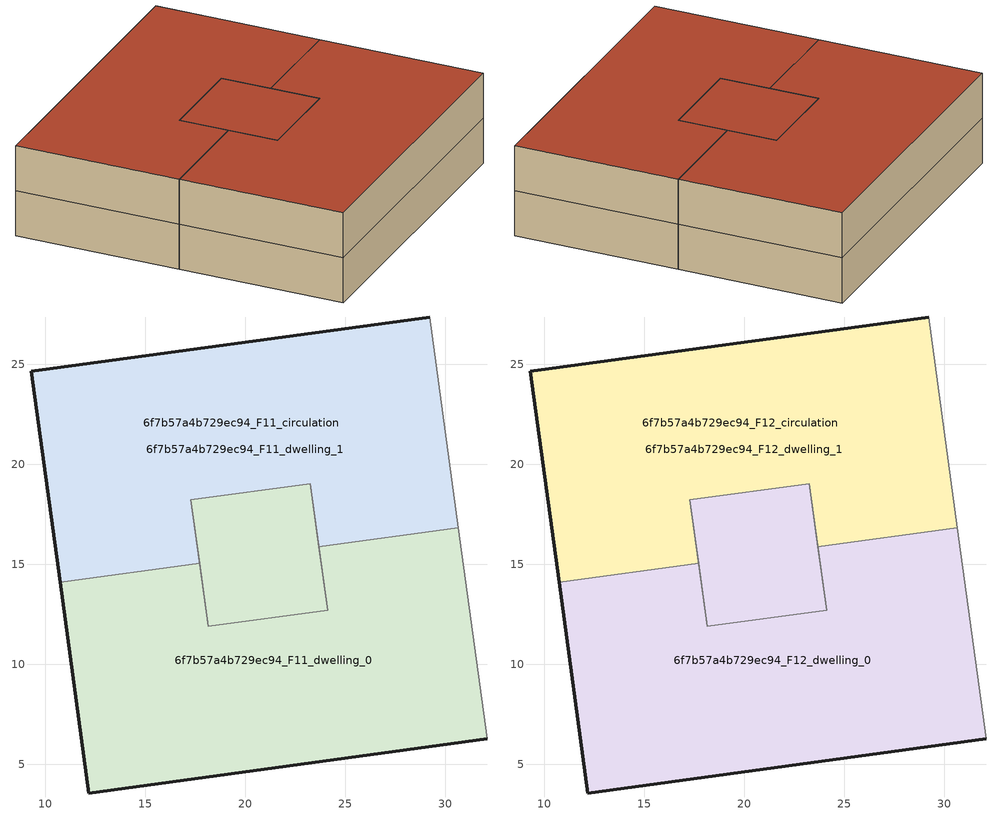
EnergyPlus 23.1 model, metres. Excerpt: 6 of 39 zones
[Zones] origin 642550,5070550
6f7b57a4b729ec94_F11_dwelling_0
 floor outside (EU_floor_Construction): 30.65,16.81 32.08,6.27 12.17,3.56 10.73,14.11 17.7,15.06 18.13,11.89 24.11,12.7 23.68,15.87 z33; 23.25,19.03 23.68,15.87 24.11,12.7 18.13,11.89 17.7,15.06 17.27,18.22 z33
 wall outside (EU_wall_Construction): 10.73,14.11 12.17,3.56 32.08,6.27 z33:36
 wall adiabatic (EU_wall_Construction): 32.08,6.27 30.65,16.81 / 23.68,15.87 24.11,12.7 18.13,11.89 17.7,15.06 z33:36
 wall to 6f7b57a4b729ec94_F11_dwelling_1 (EU_wall_Construction): 30.65,16.81 23.68,15.87 / 17.7,15.06 10.73,14.11 z33:36
6f7b57a4b729ec94_F11_dwelling_1
 floor to 6f7b57a4b729ec94_F10_dwelling_1 (EU_floor_Construction): 29.22,27.36 30.65,16.81 23.68,15.87 23.25,19.03 17.27,18.22 17.59,15.87 17.7,15.06 10.73,14.11 9.3,24.66 z33; 23.25,19.03 23.68,15.87 24.11,12.7 18.13,11.89 17.7,15.06 17.27,18.22 z33
 wall outside (EU_wall_Construction): 29.22,27.36 9.3,24.66 10.73,14.11 z33:36
 wall adiabatic (EU_wall_Construction): 17.7,15.06 17.27,18.22 23.25,19.03 23.68,15.87 / 30.65,16.81 29.22,27.36 z33:36
6f7b57a4b729ec94_F11_circulation
 floor outside (EU_floor_Construction): 23.25,19.03 23.68,15.87 24.11,12.7 18.13,11.89 17.7,15.06 17.62,15.67 17.59,15.87 17.27,18.22 z33; 29.22,27.36 30.65,16.81 23.68,15.87 23.25,19.03 17.27,18.22 17.59,15.87 17.7,15.06 10.73,14.11 9.3,24.66 z33
 floor to 6f7b57a4b729ec94_F10_circulation (EU_floor_Construction): 30.65,16.81 32.08,6.27 12.17,3.56 10.73,14.11 17.7,15.06 18.13,11.89 24.11,12.7 23.68,15.87 z33
 wall adiabatic (EU_wall_Construction): 23.25,19.03 17.27,18.22 18.13,11.89 24.11,12.7 23.25,19.03 z33:36
 roof outside (EU_floor_Construction): 24.11,12.7 23.68,15.87 23.25,19.03 17.27,18.22 17.59,15.87 17.7,15.06 18.13,11.89 z36
6f7b57a4b729ec94_F12_dwelling_0
 floor outside (EU_floor_Construction): 30.65,16.81 32.08,6.27 12.17,3.56 10.73,14.11 17.7,15.06 18.13,11.89 24.11,12.7 23.68,15.87 z36; 23.25,19.03 23.68,15.87 24.11,12.7 18.13,11.89 17.7,15.06 17.27,18.22 z36
 wall outside (EU_wall_Construction): 10.73,14.11 12.17,3.56 32.08,6.27 z36:39
 wall adiabatic (EU_wall_Construction): 32.08,6.27 30.65,16.81 / 23.68,15.87 24.11,12.7 18.13,11.89 17.7,15.06 z36:39
 wall to 6f7b57a4b729ec94_F12_dwelling_1 (EU_wall_Construction): 30.65,16.81 23.68,15.87 / 17.7,15.06 10.73,14.11 z36:39
 roof outside (EU_roof_Construction): 32.08,6.27 30.65,16.81 23.68,15.87 24.11,12.7 18.13,11.89 17.7,15.06 10.73,14.11 12.17,3.56 z39; 24.11,12.7 23.68,15.87 23.25,19.03 17.27,18.22 17.7,15.06 18.13,11.89 z39
6f7b57a4b729ec94_F12_dwelling_1
 floor to 6f7b57a4b729ec94_F11_dwelling_1 (EU_floor_Construction): 29.22,27.36 30.65,16.81 23.68,15.87 23.25,19.03 17.27,18.22 17.59,15.87 17.7,15.06 10.73,14.11 9.3,24.66 z36; 23.25,19.03 23.68,15.87 24.11,12.7 18.13,11.89 17.7,15.06 17.27,18.22 z36
 wall outside (EU_wall_Construction): 29.22,27.36 9.3,24.66 10.73,14.11 z36:39
 wall adiabatic (EU_wall_Construction): 17.7,15.06 17.27,18.22 23.25,19.03 23.68,15.87 / 30.65,16.81 29.22,27.36 z36:39
 roof outside (EU_roof_Construction): 30.65,16.81 29.22,27.36 9.3,24.66 10.73,14.11 17.7,15.06 17.59,15.87 17.27,18.22 23.25,19.03 23.68,15.87 z39; 24.11,12.7 23.68,15.87 23.25,19.03 17.27,18.22 17.59,15.87 17.7,15.06 18.13,11.89 z39
6f7b57a4b729ec94_F12_circulation
 floor outside (EU_floor_Construction): 23.25,19.03 23.68,15.87 24.11,12.7 18.13,11.89 17.7,15.06 17.62,15.67 17.59,15.87 17.27,18.22 z36; 29.22,27.36 30.65,16.81 23.68,15.87 23.25,19.03 17.27,18.22 17.59,15.87 17.7,15.06 10.73,14.11 9.3,24.66 z36
 floor to 6f7b57a4b729ec94_F11_circulation (EU_floor_Construction): 30.65,16.81 32.08,6.27 12.17,3.56 10.73,14.11 17.7,15.06 18.13,11.89 24.11,12.7 23.68,15.87 z36
 wall adiabatic (EU_wall_Construction): 23.25,19.03 17.27,18.22 18.13,11.89 24.11,12.7 23.25,19.03 z36:39
 roof outside (EU_roof_Construction): 32.08,6.27 30.65,16.81 23.68,15.87 24.11,12.7 18.13,11.89 17.7,15.06 10.73,14.11 12.17,3.56 z39; 24.11,12.7 23.68,15.87 23.25,19.03 17.27,18.22 17.59,15.87 17.7,15.06 18.13,11.89 z39; 30.65,16.81 29.22,27.36 9.3,24.66 10.73,14.11 17.7,15.06 17.27,18.22 23.25,19.03 23.68,15.87 z39
[Building]
EU S2 Campaign: North Axis=0; Terrain=City; Solar Distribution=FullExterior
[Site:Location]
Lyon-Bron: Latitude=45.75; Longitude=5; Time Zone=1; Elevation=198
[SizingPeriod:WeatherFileDays]
AnnualSizingPeriod: Begin Month=1; Begin Day of Month=1; End Month=12; End Day of Month=31; Day of Week for Start Day=Monday; Use Weather File Daylight Saving Period=No; Use Weather File Rain and Snow Indicators=No
[MATERIAL]
EU_InternalMass_Material: Roughness=MediumRough; Thickness=0.1; Conductivity=1; Density=1800; Specific Heat=900; Thermal Absorptance=0.9; Solar Absorptance=0.7; Visible Absorptance=0.7
[MATERIAL:NOMASS] Roughness=MediumRough; Thermal Absorptance=0.9; Solar Absorptance=0.7; Visible Absorptance=0.7
Name | Thermal Resistance
EU_wall_NoMass | 1.15691
EU_roof_NoMass | 1.19505
EU_floor_NoMass | 1.78277
[CONSTRUCTION]
EU_wall_Construction: EU_wall_NoMass
EU_roof_Construction: EU_roof_NoMass
EU_floor_Construction: EU_floor_NoMass
EU_InternalMass_Construction: EU_InternalMass_Material
[ZONE] Type=1; Multiplier=1; Ceiling Height=autocalculate; Floor Area=autocalculate; Part of Total Floor Area=Yes
Name | Volume
6f7b57a4b729ec94_F11_dwelling_0; 6f7b57a4b729ec94_F12_dwelling_0 | 699.697
6f7b57a4b729ec94_F11_dwelling_1; 6f7b57a4b729ec94_F12_dwelling_1 | 699.696
6f7b57a4b729ec94_F11_circulation; 6f7b57a4b729ec94_F12_circulation | 1283.84
[INTERNALMASS] Construction=EU_InternalMass_Construction; Surface Area=194.716
Name | Zone or ZoneList
6f7b57a4b729ec94_F11_dwelling_0_EU_InternalMass | 6f7b57a4b729ec94_F11_dwelling_0
6f7b57a4b729ec94_F11_dwelling_1_EU_InternalMass | 6f7b57a4b729ec94_F11_dwelling_1
6f7b57a4b729ec94_F12_dwelling_0_EU_InternalMass | 6f7b57a4b729ec94_F12_dwelling_0
6f7b57a4b729ec94_F12_dwelling_1_EU_InternalMass | 6f7b57a4b729ec94_F12_dwelling_1
[OTHEREQUIPMENT] Fuel Type=Electricity; Design Level Calculation Method=Watts/Area; Power per Zone Floor Area=1; Fraction Latent=0; Fraction Radiant=0; Fraction Lost=0; Carbon Dioxide Generation Rate=0; EndUse Subcategory=EU_Step8_InternalGains
Name | Zone or ZoneList or Space or SpaceList | Schedule
EU_Step8_InternalGain_6f7b57a4b729ec94_F11_dwelling_0_f000 | 6f7b57a4b729ec94_F11_dwelling_0 | EU_Step8_GainSchedule_6f7b57a4b729ec94_F11_dwelling_0_f000
EU_Step8_InternalGain_6f7b57a4b729ec94_F11_dwelling_1_f000 | 6f7b57a4b729ec94_F11_dwelling_1 | EU_Step8_GainSchedule_6f7b57a4b729ec94_F11_dwelling_1_f000
EU_Step8_InternalGain_6f7b57a4b729ec94_F12_dwelling_0_f000 | 6f7b57a4b729ec94_F12_dwelling_0 | EU_Step8_GainSchedule_6f7b57a4b729ec94_F12_dwelling_0_f000
EU_Step8_InternalGain_6f7b57a4b729ec94_F12_dwelling_1_f000 | 6f7b57a4b729ec94_F12_dwelling_1 | EU_Step8_GainSchedule_6f7b57a4b729ec94_F12_dwelling_1_f000
[ZONEINFILTRATION:DESIGNFLOWRATE] Schedule=EU_AlwaysOn; Design Flow Rate Calculation Method=Flow/Area; Flow Rate per Floor Area=0.0005; Constant Term Coefficient=1; Temperature Term Coefficient=0; Velocity Term Coefficient=0; Velocity Squared Term Coefficient=0
Name | Zone or ZoneList or Space or SpaceList
EU_Circulation_Infiltration_6f7b57a4b729ec94_F11_circulation | 6f7b57a4b729ec94_F11_circulation
EU_Circulation_Infiltration_6f7b57a4b729ec94_F12_circulation | 6f7b57a4b729ec94_F12_circulation
[ZONEVENTILATION:DESIGNFLOWRATE] Schedule=EU_AlwaysOn; Design Flow Rate Calculation Method=AirChanges/Hour; Air Changes per Hour=0.551728; Ventilation Type=Natural; Fan Pressure Rise=0; Fan Total Efficiency=1; Constant Term Coefficient=1; Temperature Term Coefficient=0; Velocity Term Coefficient=0; Velocity Squared Term Coefficient=0; Minimum Indoor Temperature=-100; Maximum Indoor Temperature=100; Delta Temperature=-100; Minimum Outdoor Temperature=-100; Maximum Outdoor Temperature=100; Maximum Wind Speed=40
Name | Zone or ZoneList or Space or SpaceList
EU_ConstantAir_6f7b57a4b729ec94_F11_dwelling_0 | 6f7b57a4b729ec94_F11_dwelling_0
EU_ConstantAir_6f7b57a4b729ec94_F11_dwelling_1 | 6f7b57a4b729ec94_F11_dwelling_1
EU_ConstantAir_6f7b57a4b729ec94_F12_dwelling_0 | 6f7b57a4b729ec94_F12_dwelling_0
EU_ConstantAir_6f7b57a4b729ec94_F12_dwelling_1 | 6f7b57a4b729ec94_F12_dwelling_1
[HVACTEMPLATE:THERMOSTAT] Constant Heating Setpoint=20; Constant Cooling Setpoint=50
EU_HeatOnly_6f7b57a4b729ec94_F0_dwelling_0; EU_HeatOnly_6f7b57a4b729ec94_F0_dwelling_1; EU_HeatOnly_6f7b57a4b729ec94_F1_dwelling_0; EU_HeatOnly_6f7b57a4b729ec94_F1_dwelling_1; EU_HeatOnly_6f7b57a4b729ec94_F2_dwelling_0; EU_HeatOnly_6f7b57a4b729ec94_F2_dwelling_1; EU_HeatOnly_6f7b57a4b729ec94_F3_dwelling_0; EU_HeatOnly_6f7b57a4b729ec94_F3_dwelling_1; EU_HeatOnly_6f7b57a4b729ec94_F4_dwelling_0; EU_HeatOnly_6f7b57a4b729ec94_F4_dwelling_1; EU_HeatOnly_6f7b57a4b729ec94_F5_dwelling_0; EU_HeatOnly_6f7b57a4b729ec94_F5_dwelling_1; EU_HeatOnly_6f7b57a4b729ec94_F6_dwelling_0; EU_HeatOnly_6f7b57a4b729ec94_F6_dwelling_1; EU_HeatOnly_6f7b57a4b729ec94_F7_dwelling_0; EU_HeatOnly_6f7b57a4b729ec94_F7_dwelling_1; EU_HeatOnly_6f7b57a4b729ec94_F8_dwelling_0; EU_HeatOnly_6f7b57a4b729ec94_F8_dwelling_1; EU_HeatOnly_6f7b57a4b729ec94_F9_dwelling_0; EU_HeatOnly_6f7b57a4b729ec94_F9_dwelling_1; EU_HeatOnly_6f7b57a4b729ec94_F10_dwelling_0; EU_HeatOnly_6f7b57a4b729ec94_F10_dwelling_1; EU_HeatOnly_6f7b57a4b729ec94_F11_dwelling_0; EU_HeatOnly_6f7b57a4b729ec94_F11_dwelling_1; EU_HeatOnly_6f7b57a4b729ec94_F12_dwelling_0; EU_HeatOnly_6f7b57a4b729ec94_F12_dwelling_1
[HVACTEMPLATE:ZONE:IDEALLOADSAIRSYSTEM] System Availability Schedule=EU_AlwaysOn; Maximum Heating Supply Air Temperature=50; Minimum Cooling Supply Air Temperature=13; Maximum Heating Supply Air Humidity Ratio=0.0156; Minimum Cooling Supply Air Humidity Ratio=0.0077; Heating Limit=NoLimit; Cooling Limit=NoLimit; Heating Availability Schedule=EU_AlwaysOn; Cooling Availability Schedule=EU_CoolingOff; Dehumidification Control Type=ConstantSensibleHeatRatio; Cooling Sensible Heat Ratio=0.7; Dehumidification Setpoint=60; Humidification Control Type=None; Humidification Setpoint=30; Outdoor Air Method=None; Outdoor Air Flow Rate per Person=0.00944; Outdoor Air Flow Rate per Zone Floor Area=0; Outdoor Air Flow Rate per Zone=0; Demand Controlled Ventilation Type=None; Outdoor Air Economizer Type=NoEconomizer; Heat Recovery Type=None; Sensible Heat Recovery Effectiveness=0.7; Latent Heat Recovery Effectiveness=0.65
Name | Template Thermostat
6f7b57a4b729ec94_F11_dwelling_0 | EU_HeatOnly_6f7b57a4b729ec94_F11_dwelling_0
6f7b57a4b729ec94_F11_dwelling_1 | EU_HeatOnly_6f7b57a4b729ec94_F11_dwelling_1
6f7b57a4b729ec94_F12_dwelling_0 | EU_HeatOnly_6f7b57a4b729ec94_F12_dwelling_0
6f7b57a4b729ec94_F12_dwelling_1 | EU_HeatOnly_6f7b57a4b729ec94_F12_dwelling_1
[SIZING:ZONE] Zone Cooling Design Supply Air Temperature Input Method=SupplyAirTemperature; Zone Cooling Design Supply Air Temperature=13; Zone Heating Design Supply Air Temperature Input Method=SupplyAirTemperature; Zone Heating Design Supply Air Temperature=50; Zone Cooling Design Supply Air Humidity Ratio=0.008; Zone Heating Design Supply Air Humidity Ratio=0.008; Cooling Design Air Flow Method=DesignDay; Cooling Design Air Flow Rate=0; Cooling Minimum Air Flow per Zone Floor Area=0.000762; Cooling Minimum Air Flow=0; Cooling Minimum Air Flow Fraction=0.2; Heating Design Air Flow Method=DesignDay; Heating Design Air Flow Rate=0; Heating Maximum Air Flow per Zone Floor Area=0.002032; Heating Maximum Air Flow=0.141576; Heating Maximum Air Flow Fraction=0.3; Account for Dedicated Outdoor Air System=No; Dedicated Outdoor Air System Control Strategy=NeutralSupplyAir; Dedicated Outdoor Air Low Setpoint Temperature for Design=autosize; Dedicated Outdoor Air High Setpoint Temperature for Design=autosize; Zone Load Sizing Method=Sensible Load Only No Latent Load; Zone Latent Cooling Design Supply Air Humidity Ratio Input Method=HumidityRatioDifference; Zone Cooling Design Supply Air Humidity Ratio Difference=0.005; Zone Latent Heating Design Supply Air Humidity Ratio Input Method=HumidityRatioDifference; Zone Humidification Design Supply Air Humidity Ratio Difference=0.005
6f7b57a4b729ec94_F11_dwelling_0; 6f7b57a4b729ec94_F11_dwelling_1; 6f7b57a4b729ec94_F12_dwelling_0; 6f7b57a4b729ec94_F12_dwelling_1
[SCHEDULE:CONSTANT]
Name | Hourly Value
EU_AlwaysOn | 1
EU_CoolingOff | 0
[SCHEDULE:FILE] Column Number=1; Rows to Skip at Top=0; Number of Hours of Data=8760; Column Separator=Comma; Interpolate to Timestep=No; Minutes per Item=60; Adjust Schedule for Daylight Savings=Yes
Name | File
EU_Step8_GainSchedule_6f7b57a4b729ec94_F11_dwelling_0_f000 | ../../schedules/6f7b57a4b729ec94/6f7b57a4b729ec94_F11_dwelling_0_f000_gain.csv
EU_Step8_GainSchedule_6f7b57a4b729ec94_F11_dwelling_1_f000 | ../../schedules/6f7b57a4b729ec94/6f7b57a4b729ec94_F11_dwelling_1_f000_gain.csv
EU_Step8_GainSchedule_6f7b57a4b729ec94_F12_dwelling_0_f000 | ../../schedules/6f7b57a4b729ec94/6f7b57a4b729ec94_F12_dwelling_0_f000_gain.csv
EU_Step8_GainSchedule_6f7b57a4b729ec94_F12_dwelling_1_f000 | ../../schedules/6f7b57a4b729ec94/6f7b57a4b729ec94_F12_dwelling_1_f000_gain.csv
